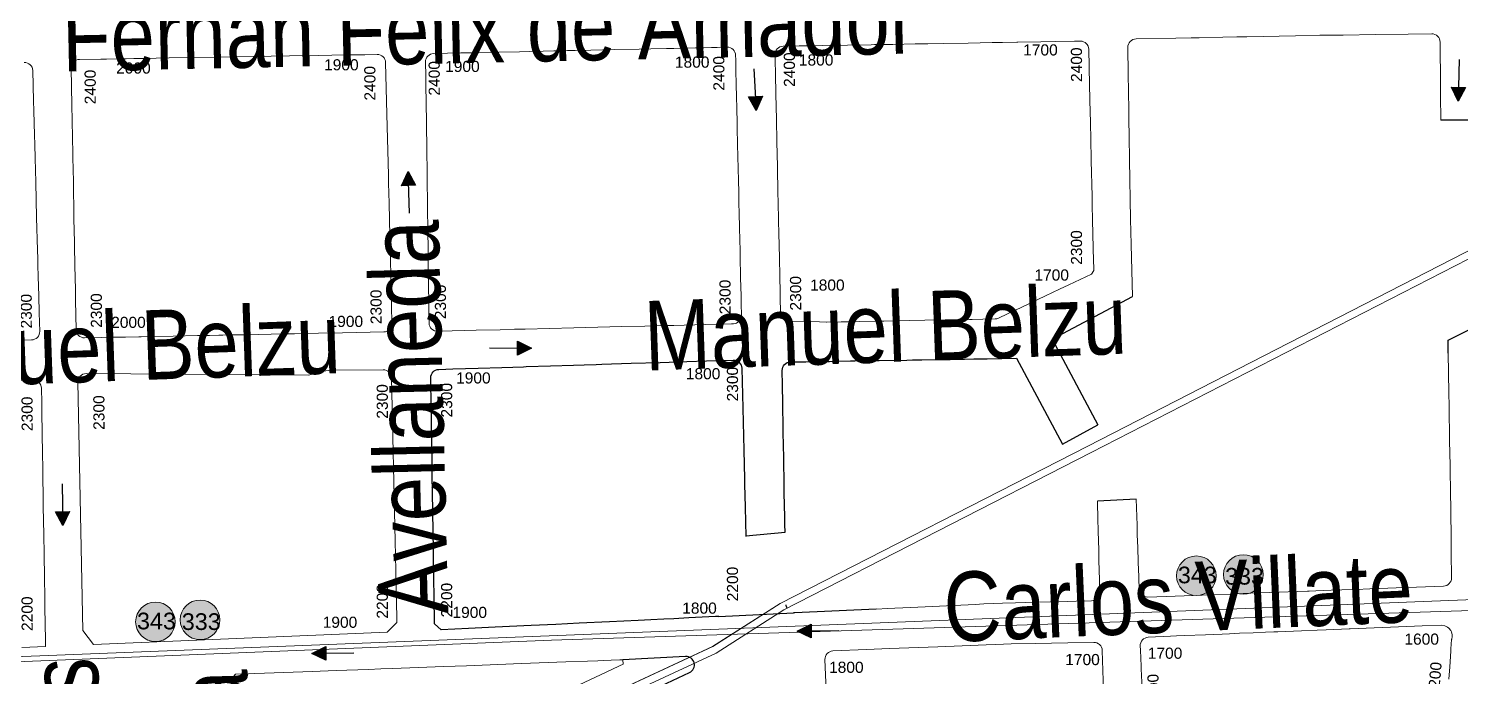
# Model space of a CAD drawing. Header units: millimetres. Extents: x 11558 to 23675, y 49449 to 61482.
# Drawn here: x 19154 to 19668, y 56063 to 56296 of the extents above; entities that cross this region are included whole.
import ezdxf

# ---------------------------------------------------------------- set-up
doc = ezdxf.new("R2010")
doc.units = ezdxf.units.MM
for name, color, linetype in [('0. plano base - nombres calles', 22, 'Continuous'), ('0. Plano Base - PLANO', 254, 'Continuous'), ('0. Plano base - sentido calles', 253, 'Continuous'), ('0. vias del tren', 252, 'VÍAS'), ('7. puesta en valor CC la lucila', 212, 'Continuous'), ('Linea 343 IDA', 55, 'Continuous'), ('numeración', 7, 'Continuous')]:
    doc.layers.add(name, color=color, linetype=linetype)
doc.layers.add('Linea 707 - ex333', color=7, linetype='Continuous', true_color=0xad002b)
doc.layers.get('7. puesta en valor CC la lucila').off()
doc.styles.get("Standard").update_dxf_attribs({"font": 'arial.ttf'})
doc.linetypes.add('VÍAS', pattern='A,0.15,[130,ltypeshp.shx,S=0.25,R=0,X=0,Y=0],0.15', length=0.3)

# ---------------------------------------------------------------- blocks, each defined once
blk = doc.blocks.new('MANZANAS')
at = {"layer": '0. Plano Base - PLANO', "color": 0}
for p, q in [((5638578.35, 6180006.91), (5638607.07, 6179987.12)), ((5638560.88, 6179989.85), (5638570.15, 6179994.96)), ((5638570.15, 6179994.96), (5638599.11, 6179975.07)), ((5638599.11, 6179975.07), (5638607.07, 6179987.12)), ((5638513.2, 6179893.32), (5638525.12, 6179901.04))]:
    blk.add_line(p, q, dxfattribs=at)
at = {"layer": '0. Plano Base - PLANO', "color": 0, "linetype": 'VÍAS', "lineweight": 5, "ltscale": 4}
for points in [[(5639106.57, 6180782.08), (5639050.37, 6180665.87), (5638995.35, 6180553.22), (5638974.03, 6180508.44), (5638934.8, 6180437.64), (5638874.29, 6180350), (5638780.83, 6180222.78), (5638607.43, 6179978.68), (5638535.41, 6179877.43), (5638521.01, 6179852.54), (5638443.65, 6179752.06)], [(5639108.92, 6180780.86), (5639052.75, 6180664.71), (5638997.73, 6180552.07), (5638976.38, 6180507.23), (5638937.05, 6180436.25), (5638876.45, 6180348.47), (5638782.97, 6180221.24), (5638609.59, 6179977.14), (5638537.64, 6179876), (5638523.21, 6179851.07), (5638445.8, 6179750.53)]]:
    blk.add_lwpolyline(points, dxfattribs=at)
at = {"layer": '0. Plano Base - PLANO', "color": 0, "linetype": 'Continuous', "lineweight": 5}
for points in [[(5638596.87, 6180033.77), (5638587.84, 6180050.16), (5638583.47, 6180058.08), (5638573.32, 6180076.86), (5638569.31, 6180084.31), (5638569.06, 6180084.77), (5638566.71, 6180089.15), (5638565.11, 6180092.12), (5638564.81, 6180092.68), (5638558.65, 6180104.13), (5638554.15, 6180112.5, -0.412679), (5638555.35, 6180116.55), (5638567.93, 6180123.4), (5638572.79, 6180126.05), (5638575.3, 6180127.42), (5638582.78, 6180131.49), (5638587.16, 6180133.88), (5638590.31, 6180135.59), (5638595.58, 6180138.46), (5638600.6, 6180141.2), (5638605.76, 6180144.01), (5638613.34, 6180148.14), (5638620.77, 6180152.13), (5638630.98, 6180157.61), (5638641.39, 6180163.2), (5638648.82, 6180167.19, -0.415751), (5638652.89, 6180165.95), (5638660.16, 6180152.22), (5638661.9, 6180148.95), (5638666.05, 6180141.12)], [(5638707.07, 6180068.03), (5638713.81, 6180055.52), (5638716.08, 6180051.31), (5638722.01, 6180040.3), (5638726.22, 6180032.5), (5638727.48, 6180030.16), (5638730.17, 6180025.16), (5638734.24, 6180017.61), (5638738.37, 6180009.96), (5638738.49, 6180009.74), (5638739.47, 6180007.91), (5638741.04, 6180004.98), (5638745.33, 6179996.98, -0.407246), (5638744.16, 6179992.96), (5638735.72, 6179988.17), (5638731.81, 6179985.95), (5638724.23, 6179981.65), (5638721.05, 6179979.85), (5638716.82, 6179977.45), (5638715.69, 6179976.8), (5638709.04, 6179973.03), (5638704.19, 6179970.28), (5638702.06, 6179969.07), (5638701.63, 6179968.82), (5638698.5, 6179967.05), (5638689.81, 6179962.12), (5638686.66, 6179960.33), (5638686.12, 6179960.03), (5638679.13, 6179956.06), (5638677.61, 6179955.2), (5638671.4, 6179951.68), (5638663.01, 6179946.92), (5638660.19, 6179945.31), (5638651.58, 6179940.43, -0.41592), (5638647.48, 6179941.57), (5638643.72, 6179948.29), (5638643.17, 6179949.27), (5638642.53, 6179950.41), (5638640.37, 6179954.27), (5638640.18, 6179954.61), (5638637.94, 6179958.61), (5638637.2, 6179959.94), (5638636.27, 6179961.6), (5638631.68, 6179969.8)], [(5638666.65, 6179907.53), (5638662.77, 6179914.2), (5638661.29, 6179916.74), (5638660.93, 6179917.36), (5638658.08, 6179922.25), (5638657.31, 6179923.59, -0.415372), (5638658.4, 6179927.69), (5638665.38, 6179931.72), (5638667.26, 6179932.81), (5638669.74, 6179934.24), (5638676.31, 6179938.02), (5638681.45, 6179940.99), (5638683.78, 6179942.33), (5638686.91, 6179944.13), (5638691.19, 6179946.57), (5638694.97, 6179948.74), (5638697.62, 6179950.25), (5638698.86, 6179950.96), (5638706.28, 6179955.2), (5638711.08, 6179957.94), (5638713.94, 6179959.58), (5638721.15, 6179963.7), (5638721.41, 6179963.85), (5638728.93, 6179968.14), (5638736.51, 6179972.48), (5638741.53, 6179975.34), (5638743.97, 6179976.74), (5638750.07, 6179980.22), (5638750.1, 6179980.23), (5638751.13, 6179980.55), (5638752.24, 6179980.56), (5638752.78, 6179980.45), (5638753.79, 6179980), (5638754.24, 6179979.67), (5638754.97, 6179978.84), (5638755.24, 6179978.36), (5638755.55, 6179977.36), (5638755.57, 6179977.3), (5638756.89, 6179974.23), (5638757.25, 6179973.42), (5638759.51, 6179968.19), (5638761.27, 6179964.13)], [(5638619.67, 6179962.73), (5638620.26, 6179961.65), (5638622.38, 6179957.79), (5638625.17, 6179952.73), (5638625.28, 6179952.53), (5638626.15, 6179950.95), (5638628.54, 6179946.62), (5638629.95, 6179944.06), (5638633.35, 6179937.88), (5638633.84, 6179937), (5638635.47, 6179934.03, -0.413056), (5638634.3, 6179929.96), (5638629.4, 6179927.23), (5638623.98, 6179924.22), (5638621.37, 6179922.77), (5638613.63, 6179918.46), (5638610.43, 6179916.68), (5638606.27, 6179914.37), (5638603.51, 6179912.84), (5638600.5, 6179911.1), (5638597.8, 6179909.53), (5638577.71, 6179897.85), (5638572.8, 6179894.99), (5638570.57, 6179893.69), (5638566.92, 6179891.57, 0)], [(5638204.59, 6179924.8, -0.412163), (5638208.65, 6179923.62), (5638213.95, 6179914.04), (5638215.67, 6179910.93), (5638219.88, 6179903.33), (5638221.53, 6179900.36), (5638223.92, 6179896.04), (5638228.11, 6179888.48), (5638234.27, 6179877.34), (5638239.93, 6179867.14), (5638241.4, 6179864.47), (5638242.58, 6179862.35), (5638244.55, 6179858.79), (5638247.87, 6179852.79), (5638250.86, 6179847.4), (5638254.08, 6179841.57, -0.419202), (5638252.87, 6179837.47), (5638242.07, 6179831.73)], [(5638569.9, 6179847.92), (5638558.98, 6179867, -0.414365), (5638560.1, 6179871.09), (5638570.59, 6179877.1), (5638577.74, 6179881.18), (5638592.83, 6179889.81), (5638600.46, 6179894.17), (5638607.99, 6179898.48), (5638611.01, 6179900.2), (5638615.84, 6179902.9), (5638623.41, 6179907.01), (5638633.73, 6179912.61), (5638641.88, 6179917.04, -0.409303), (5638645.92, 6179915.88), (5638654.76, 6179900.23)], [(5638256.24, 6179822.91), (5638260.04, 6179824.92, -0.412051), (5638264.09, 6179823.7), (5638266.58, 6179819.08), (5638266.74, 6179818.79), (5638269.26, 6179814.12), (5638270.66, 6179811.52), (5638272.21, 6179808.66), (5638274.88, 6179803.71), (5638275.12, 6179803.27), (5638275.57, 6179802.44), (5638277.39, 6179799.06), (5638278.78, 6179796.5), (5638278.9, 6179796.26), (5638282.87, 6179788.93), (5638284.14, 6179786.56), (5638286.86, 6179781.53), (5638288.94, 6179777.69), (5638292.6, 6179770.91), (5638296.28, 6179764.08), (5638299.95, 6179757.29), (5638301.56, 6179754.31), (5638307.13, 6179744), (5638307.53, 6179743.26), (5638308.19, 6179742.04), (5638300.83, 6179737.79)]]:
    blk.add_lwpolyline(points, format="xyb", dxfattribs=at)
at = {"layer": '0. Plano Base - PLANO', "color": 0}
for points in [[(5638678.28, 6180147.47), (5638666.05, 6180141.12)], [(5638704.8, 6180072.22), (5638713.98, 6180084.81)], [(5638707.07, 6180068.03), (5638704.8, 6180072.22)], [(5638578.35, 6180006.91), (5638596.87, 6180033.77)], [(5638631.68, 6179969.8), (5638619.67, 6179962.73)], [(5638517.96, 6179863.14), (5638541.2, 6179876.68)]]:
    blk.add_lwpolyline(points, dxfattribs=at)
at = {"layer": '0. Plano Base - PLANO', "color": 0, "linetype": 'Continuous', "lineweight": 5}
for points in [[(5638501.31, 6179973.81), (5638491.33, 6179968.97, -0.399632), (5638487.39, 6179970.22), (5638484.63, 6179975.24), (5638483.15, 6179977.94), (5638481.73, 6179980.54), (5638480.72, 6179982.38), (5638478.17, 6179987.02), (5638475.39, 6179992.1), (5638473.93, 6179994.75), (5638468.39, 6180004.86), (5638466.44, 6180008.43), (5638465.15, 6180010.81), (5638463.69, 6180013.46), (5638462.06, 6180016.45), (5638457.83, 6180024.19), (5638453.91, 6180031.37), (5638449.6, 6180039.24), (5638446.1, 6180045.65), (5638443.82, 6180049.82), (5638443.26, 6180050.84), (5638442.81, 6180051.67, -0.415311), (5638444.01, 6180055.74), (5638449.06, 6180058.48), (5638450.82, 6180059.43), (5638452.77, 6180060.49), (5638456.48, 6180062.5), (5638464.39, 6180066.78), (5638471.87, 6180070.83), (5638472.83, 6180071.36), (5638477.08, 6180073.66), (5638478.64, 6180074.5), (5638485.71, 6180078.33), (5638487.14, 6180079.1), (5638489.78, 6180080.54), (5638494.74, 6180083.22), (5638502.49, 6180087.42), (5638510.04, 6180091.51), (5638513.3, 6180093.27), (5638517.85, 6180095.74), (5638518.17, 6180095.91), (5638525.48, 6180099.87), (5638530.16, 6180102.41), (5638536.08, 6180105.62), (5638537.96, 6180106.63, -0.412797), (5638542.02, 6180105.44), (5638548.19, 6180094.18), (5638553.04, 6180085.33), (5638553.24, 6180084.96), (5638554.23, 6180083.17), (5638554.7, 6180082.3), (5638557.67, 6180076.89), (5638558.49, 6180075.37), (5638560.19, 6180072.29), (5638561.32, 6180070.22), (5638567.4, 6180059.13), (5638568.94, 6180056.31), (5638571.51, 6180051.62), (5638576.39, 6180042.72), (5638576.77, 6180042.03), (5638578.11, 6180039.58), (5638580.26, 6180035.66), (5638580.1, 6180034.14), (5638574.69, 6180027.01), (5638572.41, 6180024), (5638569.04, 6180019.57), (5638563.21, 6180011.88), (5638559.9, 6180007.51), (5638557.78, 6180004.72, -0.106177), (5638556.82, 6180003.9), (5638552.9, 6180001.77), (5638549.54, 6179999.93), (5638548.67, 6179999.46), (5638542.26, 6179995.97), (5638541.08, 6179995.33), (5638534.58, 6179991.79), (5638529.73, 6179989.15), (5638526.52, 6179987.4), (5638521.64, 6179984.75), (5638519.67, 6179983.67), (5638513.9, 6179980.53), (5638511.37, 6179979.16), (5638508.22, 6179977.44), (5638503.63, 6179974.94), (5638503.56, 6179974.9)], [(5638385.64, 6179910.1), (5638381.02, 6179907.55, -0.41754), (5638376.92, 6179908.76), (5638374.85, 6179912.62), (5638372.29, 6179917.39), (5638371.69, 6179918.5), (5638370.2, 6179921.27), (5638365.96, 6179929.17), (5638363.75, 6179933.29), (5638361.86, 6179936.8), (5638356.64, 6179946.53), (5638352.58, 6179954.07), (5638351.51, 6179956.07), (5638347.27, 6179963.96), (5638343.12, 6179971.69), (5638339.14, 6179979.1), (5638336.8, 6179983.45), (5638335.01, 6179986.78), (5638334.91, 6179986.97), (5638332.51, 6179991.44, -0.411935), (5638333.71, 6179995.49), (5638338.13, 6179997.9), (5638342.26, 6180000.17), (5638345.57, 6180001.98), (5638354.29, 6180006.75), (5638360.77, 6180010.29), (5638364.09, 6180012.11), (5638368.31, 6180014.42), (5638371.66, 6180016.25), (5638374.53, 6180017.82), (5638374.64, 6180017.89), (5638374.68, 6180017.91), (5638375.89, 6180018.57), (5638378.37, 6180019.93), (5638383.29, 6180022.62), (5638390.72, 6180026.68), (5638398.55, 6180030.97), (5638402.17, 6180032.95), (5638407.19, 6180035.7), (5638409.49, 6180036.96), (5638416.29, 6180040.68), (5638418.24, 6180041.75), (5638418.89, 6180042.1), (5638421.39, 6180043.47), (5638423.17, 6180044.44), (5638426.27, 6180046.14, -0.413877), (5638430.34, 6180044.95), (5638431.04, 6180043.68), (5638432.54, 6180040.93), (5638435.8, 6180035.01), (5638437.1, 6180032.63), (5638439.89, 6180027.55), (5638441.65, 6180024.34), (5638442.89, 6180022.08), (5638445.75, 6180016.86), (5638449.94, 6180009.24), (5638451.98, 6180005.51), (5638454.03, 6180001.78), (5638456.04, 6179998.13), (5638457.55, 6179995.37), (5638460.23, 6179990.49), (5638464.14, 6179983.35), (5638465.35, 6179981.14), (5638468.49, 6179975.43), (5638470.73, 6179971.34), (5638471.58, 6179969.79), (5638472.58, 6179967.97), (5638473.31, 6179966.65), (5638475.31, 6179963, -0.413517), (5638474.13, 6179958.93), (5638473.57, 6179958.62), (5638470.28, 6179956.81), (5638465.25, 6179954.03), (5638455.36, 6179948.57), (5638452.18, 6179946.82), (5638446.3, 6179943.57), (5638439.02, 6179939.56), (5638423.86, 6179931.19), (5638408.53, 6179922.73), (5638405.24, 6179920.92), (5638400.73, 6179918.43), (5638393.12, 6179914.23)], [(5638221.71, 6179934.89), (5638228.49, 6179938.56), (5638230.22, 6179939.5), (5638233.9, 6179941.49), (5638236.44, 6179942.86), (5638238.92, 6179944.2), (5638241.85, 6179945.79), (5638250.1, 6179950.26), (5638257.33, 6179954.17), (5638265.03, 6179958.34), (5638288.15, 6179970.84), (5638297.29, 6179975.79), (5638305.76, 6179980.37), (5638311.97, 6179983.73), (5638315.85, 6179985.83, -0.412094), (5638319.9, 6179984.64), (5638331.01, 6179964.45), (5638335.15, 6179956.93), (5638339.42, 6179949.19), (5638340.79, 6179946.69), (5638344.29, 6179940.33), (5638349.97, 6179930.02), (5638354.34, 6179922.08), (5638356.67, 6179917.84), (5638358.88, 6179913.84), (5638365.13, 6179902.47, -0.415513), (5638363.94, 6179898.39), (5638350.97, 6179891.32), (5638343.35, 6179887.17), (5638335.81, 6179883.07), (5638332.38, 6179881.19), (5638320.41, 6179874.68), (5638315.33, 6179871.91), (5638313.12, 6179870.71), (5638312.62, 6179870.43), (5638311.87, 6179870.02), (5638308.92, 6179868.42), (5638305.16, 6179866.37), (5638297.48, 6179862.19), (5638290.09, 6179858.16), (5638287.36, 6179856.68), (5638286.59, 6179856.26), (5638282.37, 6179853.95), (5638278.55, 6179851.88), (5638274.69, 6179849.78), (5638269.48, 6179846.93, -0.41456), (5638265.41, 6179848.14), (5638260.41, 6179857.33), (5638258.55, 6179860.77), (5638254.38, 6179868.44), (5638251.03, 6179874.6), (5638250.24, 6179876.06), (5638248.56, 6179879.15), (5638246.21, 6179883.48), (5638246.15, 6179883.59), (5638239.99, 6179894.94), (5638235.87, 6179902.52), (5638234.34, 6179905.33), (5638233.3, 6179907.25), (5638231.88, 6179909.87), (5638230.16, 6179913.02), (5638229.47, 6179914.29), (5638226.92, 6179918.99), (5638220.5, 6179930.82, -0.414675)], [(5638414.85, 6179803.18), (5638323.15, 6179750.62), (5638317.38, 6179753.28), (5638274.67, 6179831.7, -0.422023), (5638275.94, 6179835.81), (5638347.23, 6179872.21), (5638350.64, 6179875.51), (5638353.24, 6179877.35), (5638370.06, 6179886.23, -0.409852), (5638374.09, 6179885.02), (5638402.29, 6179833.52), (5638407.33, 6179824.31), (5638410.09, 6179819.27), (5638410.83, 6179817.91), (5638415.31, 6179809.74), (5638415.41, 6179809.56), (5638416.3, 6179807.93)]]:
    blk.add_lwpolyline(points, format="xyb", close=True, dxfattribs=at)
at = {"layer": '0. Plano Base - PLANO', "color": 0}
for points in [[(5638525.12, 6179901.04), (5638523.82, 6179903.43), (5638522.57, 6179905.74), (5638518.37, 6179913.51), (5638516.48, 6179917), (5638515.4, 6179918.99), (5638514.16, 6179921.27), (5638512.42, 6179924.49), (5638512.4, 6179924.52), (5638508.04, 6179932.58), (5638506.15, 6179936.07), (5638504.37, 6179939.36), (5638503.43, 6179941.1), (5638502.07, 6179943.6), (5638501, 6179945.58), (5638499.97, 6179947.48), (5638497.44, 6179952.16, -0.414483), (5638498.65, 6179956.22), (5638503.51, 6179958.85), (5638504.6, 6179959.44), (5638505.6, 6179959.98), (5638508.58, 6179961.59), (5638510.99, 6179962.89), (5638512.27, 6179963.58), (5638517.69, 6179966.51), (5638519.02, 6179967.23), (5638524.01, 6179969.93), (5638526.67, 6179971.36), (5638535.48, 6179976.13), (5638537.26, 6179977.09), (5638540.22, 6179978.69), (5638549.18, 6179983.53), (5638553.71, 6179985.98), (5638556.66, 6179987.57), (5638560.88, 6179989.85)], [(5638517.96, 6179863.14), (5638516.95, 6179862.55), (5638508.68, 6179857.74), (5638504.04, 6179855.03), (5638500.85, 6179853.17), (5638496.88, 6179850.86), (5638492.94, 6179848.57), (5638484.03, 6179843.37), (5638474.57, 6179837.87), (5638467.31, 6179833.63), (5638459.67, 6179829.19), (5638448.47, 6179822.66), (5638440.17, 6179817.83), (5638431.61, 6179812.84), (5638428.51, 6179813.71), (5638423.82, 6179822.41), (5638418.08, 6179833.05), (5638415.93, 6179837.04), (5638409.45, 6179849.06), (5638408.25, 6179851.3), (5638407.2, 6179853.25), (5638405.56, 6179856.29), (5638403.76, 6179859.61), (5638401.43, 6179863.93), (5638397.41, 6179871.39), (5638394.41, 6179876.96), (5638393.05, 6179879.49), (5638391.54, 6179882.28), (5638386.54, 6179891.56, -0.409572), (5638387.71, 6179895.6), (5638392.12, 6179898.07), (5638400.03, 6179902.5), (5638407.53, 6179906.69), (5638410.9, 6179908.58), (5638414.25, 6179910.46), (5638415.1, 6179910.93), (5638422.71, 6179915.19), (5638429.99, 6179919.27), (5638433.34, 6179921.14), (5638437.09, 6179923.25), (5638438.91, 6179924.26), (5638448.04, 6179929.38), (5638457.15, 6179934.48), (5638465.53, 6179939.17), (5638471.74, 6179942.64), (5638480.08, 6179947.31, -0.416573), (5638484.18, 6179946.14), (5638491.07, 6179933.6), (5638498.37, 6179920.31), (5638500.85, 6179915.8), (5638503.34, 6179911.26), (5638504.01, 6179910.05), (5638504.3, 6179909.52), (5638506.19, 6179906.07), (5638508.24, 6179902.34), (5638513.29, 6179893.15)], [(5638566.92, 6179891.57), (5638541.7, 6179876.91, -0.046147), (5638541.2, 6179876.68, -0.046147)], [(5638538.41, 6179877.09, -0.110404), (5638537.55, 6179878.07)], [(5638258.35, 6179362.6), (5638281.02, 6179375.17, 0.218857), (5638282.5, 6179377.19), (5638287.86, 6179403.22), (5638311.07, 6179495.16), (5638345.81, 6179581.35), (5638375.64, 6179633.1), (5638418.77, 6179704.16), (5638448.18, 6179749.19), (5638500.12, 6179817.15), (5638517.95, 6179840.46, 0.823097), (5638514.05, 6179844.87), (5638494.51, 6179833.39)]]:
    blk.add_lwpolyline(points, format="xyb", dxfattribs=at)
at = {"layer": '0. Plano Base - PLANO', "color": 0, "linetype": 'Continuous', "lineweight": 5}
blk.add_lwpolyline([(5638372.49, 6179761), (5638373.42, 6179764.62), (5638377.42, 6179766.89), (5638379.48, 6179768.06), (5638394.48, 6179776.57), (5638397.38, 6179778.22), (5638404.88, 6179782.49), (5638415.04, 6179788.25), (5638418.88, 6179790.43), (5638422.61, 6179792.56), (5638430.58, 6179797.08), (5638438.6, 6179801.64), (5638445.69, 6179805.67), (5638462.9, 6179815.44), (5638476.76, 6179823.31), (5638483.49, 6179827.13), (5638486.77, 6179829), (5638488.65, 6179830.06), (5638490.94, 6179831.37), (5638493.58, 6179832.86), (5638494.51, 6179833.39), (5638495.4, 6179832.13), (5638494.46, 6179830.91), (5638492.64, 6179828.52), (5638482.08, 6179814.66)], dxfattribs=at)
blk = doc.blocks.new('343 ida')
at = {"layer": 'Linea 343 IDA', "lineweight": 211, "true_color": 0xededed}
h = blk.add_hatch(color=7, dxfattribs=at)
h.dxf.hatch_style = 1
edge = h.paths.add_edge_path()
edge.add_arc((0, 0), 7.11, 0, 360)
at = {"layer": 'Linea 343 IDA', "lineweight": 15}
blk.add_circle((0, 0), 7.11, dxfattribs=at)
at = {"layer": 'Linea 343 IDA', "lineweight": 211, "insert": (-6.63, 3.28), "char_height": 6, "attachment_point": 1}
blk.add_mtext_dynamic_manual_height_columns('343', width=12.2859, gutter_width=12.5, heights=[0], dxfattribs=at)
blk = doc.blocks.new('707 ida')
at = {"layer": 'Linea 707 - ex333', "lineweight": 211, "true_color": 0xededed}
h = blk.add_hatch(color=7, dxfattribs=at)
h.dxf.hatch_style = 1
edge = h.paths.add_edge_path()
edge.add_arc((-10.26, 6.45), 7.11, 0, 360)
at = {"layer": 'Linea 707 - ex333', "lineweight": 9}
blk.add_circle((-10.26, 6.45), 7.11, dxfattribs=at)
at = {"layer": 'Linea 707 - ex333', "lineweight": 211, "insert": (-16.82, 8.81), "char_height": 6, "attachment_point": 1}
blk.add_mtext_dynamic_manual_height_columns('333', width=27.2677, gutter_width=12.5, heights=[0], dxfattribs=at)

msp = doc.modelspace()

# ---------------------------------------------------------------- hatches: boundary and pattern name
at = {"layer": '0. Plano base - sentido calles', "linetype": 'Continuous', "lineweight": 25, "ltscale": 2, "true_color": 0x1a1a1a}
h = msp.add_hatch(color=250, dxfattribs=at)
h.dxf.hatch_style = 1
h.paths.add_polyline_path([(19415.12, 56266.59), (19417.33, 56271.73), (19414.83, 56271.58)])
h.paths.add_polyline_path([(19415.12, 56266.59), (19414.83, 56271.58), (19412.34, 56271.44)])
h = msp.add_hatch(color=250, dxfattribs=at)
h.dxf.hatch_style = 1
h.paths.add_polyline_path([(19667.48, 56269.96), (19670.08, 56274.91), (19667.58, 56274.96)])
h.paths.add_polyline_path([(19667.48, 56269.96), (19667.58, 56274.96), (19665.08, 56275.01)])
h = msp.add_hatch(color=250, dxfattribs=at)
h.dxf.hatch_style = 1
h.paths.add_polyline_path([(19289.93, 56244.64), (19287.6, 56239.55), (19290.1, 56239.64)])
h.paths.add_polyline_path([(19289.93, 56244.64), (19290.1, 56239.64), (19292.6, 56239.73)])
h = msp.add_hatch(color=250, dxfattribs=at)
h.dxf.hatch_style = 1
h.paths.add_polyline_path([(19334.25, 56181.1), (19329.28, 56183.66), (19329.25, 56181.16)])
h.paths.add_polyline_path([(19334.25, 56181.1), (19329.25, 56181.16), (19329.22, 56178.66)])
h = msp.add_hatch(color=250, dxfattribs=at)
h.dxf.hatch_style = 1
h.paths.add_polyline_path([(19165.8, 56117.39), (19168.24, 56122.42), (19165.74, 56122.39)])
h.paths.add_polyline_path([(19165.8, 56117.39), (19165.74, 56122.39), (19163.24, 56122.36)])
h = msp.add_hatch(color=250, dxfattribs=at)
h.dxf.hatch_style = 1
h.paths.add_polyline_path([(19429.85, 56079.4), (19434.87, 56076.96), (19434.85, 56079.46)])
h.paths.add_polyline_path([(19429.85, 56079.4), (19434.85, 56079.46), (19434.82, 56081.96)])
h = msp.add_hatch(color=250, dxfattribs=at)
h.dxf.hatch_style = 1
h.paths.add_polyline_path([(19255.38, 56071.37), (19260.41, 56068.93), (19260.38, 56071.43)])
h.paths.add_polyline_path([(19255.38, 56071.37), (19260.38, 56071.43), (19260.35, 56073.93)])

# ---------------------------------------------------------------- linework, layer by layer
at = {"layer": '0. Plano base - sentido calles', "color": 250, "linetype": 'Continuous', "lineweight": 25, "ltscale": 2, "true_color": 0x1a1a1a}
for points in [[(19414.26, 56281.57), (19415.12, 56266.59), (19412.34, 56271.44), (19417.33, 56271.73), (19415.12, 56266.59)], [(19667.77, 56284.96), (19667.48, 56269.96), (19665.08, 56275.01), (19670.08, 56274.91), (19667.48, 56269.96)], [(19290.45, 56229.65), (19289.93, 56244.64), (19292.6, 56239.73), (19287.6, 56239.55), (19289.93, 56244.64)], [(19319.25, 56181.29), (19334.25, 56181.1), (19329.22, 56178.66), (19329.28, 56183.66), (19334.25, 56181.1)], [(19165.61, 56132.39), (19165.8, 56117.39), (19163.24, 56122.36), (19168.24, 56122.42), (19165.8, 56117.39)], [(19444.84, 56079.57), (19429.85, 56079.4), (19434.82, 56081.96), (19434.87, 56076.96), (19429.85, 56079.4)], [(19270.38, 56071.54), (19255.38, 56071.37), (19260.35, 56073.93), (19260.41, 56068.93), (19255.38, 56071.37)]]:
    msp.add_lwpolyline(points, dxfattribs=at)
at = {"layer": '0. vias del tren', "color": 252, "lineweight": 13, "ltscale": 5}
for points in [[(20347.59, 56628.76), (20244.14, 56551.55), (20143.38, 56476.95), (20103.82, 56447.05), (20036.36, 56402.31), (19942.26, 56352.43), (19800.67, 56282.63), (19534.27, 56145.95), (19423.68, 56089.31), (19399.43, 56073.87), (19284.45, 56020.37)], [(20349.11, 56626.59), (20245.71, 56549.43), (20144.96, 56474.83), (20105.34, 56444.89), (20037.71, 56400.03), (19943.47, 56350.08), (19801.86, 56280.27), (19535.47, 56143.6), (19425, 56087.02), (19400.7, 56071.54), (19285.66, 56018.01)]]:
    msp.add_lwpolyline(points, dxfattribs=at)
at = {"layer": 'Linea 343 IDA', "lineweight": 15}
msp.add_lwpolyline([(19936.94, 58299.15), (19910.27, 57991.71), (19885.56, 57700.23), (19876.15, 57585.4), (19865.49, 57470.58), (19858.14, 57391.41), (19855.07, 57356.53), (19848.4, 57278.34), (19837.11, 57147.62), (19825.07, 57017.31), (19820.87, 56917.34), (19817.58, 56826.7), (19814.79, 56730.1), (19813.13, 56673.04), (19806.91, 56519.73), (19798.3, 56420.08), (19754.04, 56089.45), (19754.04, 56089.45), (19341.47, 56076.12), (18627.75, 56047.28)], dxfattribs=at)
at = {"layer": 'Linea 707 - ex333', "lineweight": 15}
msp.add_lwpolyline([(20768.2, 56458.06), (20544.4, 56451.06), (20537.99, 56656.66), (20335.37, 56650.07), (20336.38, 56746.84), (19806.95, 56735.94), (19806.79, 56730.33), (19805.14, 56673.31), (19798.92, 56520.24), (19790.34, 56420.96), (19746.53, 56093.63), (19023.06, 56065.25), (17603.5, 56004.23), (17584.54, 56331.61), (17574.29, 56500.95), (17549.93, 56664.61), (17480.73, 56999.38), (17364.89, 56998.04), (17439.93, 56623.18), (16698.16, 56586.31), (16737.02, 56278.82), (15906.22, 56238.18)], dxfattribs=at)

# ---------------------------------------------------------------- block references
at = {"layer": '0. Plano Base - PLANO', "color": 28, "lineweight": 5, "true_color": 0x0d0d0d, "rotation": 332.5463477508169}
msp.add_blockref('MANZANAS', (-7833237.48, -2828296.13), dxfattribs=at)
at = {"layer": '7. puesta en valor CC la lucila', "color": 250, "lineweight": 30, "rotation": 332.5463477508169}
msp.add_blockref('MANZANAS', (-7833237.48, -2828296.13), dxfattribs=at)
at = {"layer": 'Linea 343 IDA', "lineweight": 15}
for p in [(19573.3, 56099.34), (19199.11, 56082.78)]:
    msp.add_blockref('343 ida', p, dxfattribs=at)
at = {"layer": 'Linea 707 - ex333', "lineweight": 15}
for p in [(19600.45, 56093.33), (19225.4, 56077.03)]:
    msp.add_blockref('707 ida', p, dxfattribs=at)

# ---------------------------------------------------------------- texts
at = {"layer": '0. plano base - nombres calles', "color": 250, "lineweight": 15, "true_color": 0x1a1a1a, "char_height": 25, "attachment_point": 1}
for s, insert, rotation in [('{\\fArial Narrow|b0|i0|c0|p34;Fernán Félix de Amador}', (19165.19, 56305.56), 1.2206), ('{\\fArial Narrow|b0|i0|c0|p34;Avellaneda}', (19279.41, 56085.14), 91.4248), ('{\\fArial Narrow|b0|i0|c0|p34;Manuel Belzu}', (19374.34, 56198.04), 2.0327), ('{\\fArial Narrow|b0|i0|c0|p34;Manuel Belzu}', (19091.7, 56191.06), 2.0327), ('{\\fArial Narrow|b0|i0|c0|p34;Carlos Villate}', (19481.93, 56100.41), 2.4921), ('{\\fArial Narrow|b0|i0|c0|p34;Caseros}', (19156.04, 55962.97), 91.4248), ('{\\fArial Narrow|b0|i0|c0|p34;Cuba}', (19208.83, 55996.65), 91.4248)]:
    msp.add_mtext_dynamic_manual_height_columns(s, width=329.255, gutter_width=12.5, heights=[0], dxfattribs=dict(at, insert=insert, rotation=rotation))
at = {"layer": 'numeración', "color": 251, "true_color": 0x606162, "char_height": 4, "attachment_point": 1}
for s, insert, rotation in [('2400', (19425.03, 56275.04), 90.2497), ('2400', (19528.24, 56276.82), 90.2497), ('2400', (19274.22, 56270.15), 90.2497), ('2400', (19297.35, 56271.93), 90.2497), ('2400', (19399.67, 56273.71), 90.2497), ('2400', (19173.68, 56268.81), 90.2497), ('2300', (19528.24, 56211.11), 90.2497), ('2300', (19401.9, 56193.33), 90.2497), ('2300', (19427.26, 56194.66), 90.2497), ('2300', (19150.68, 56188.22), 90.2497), ('2300', (19175.9, 56188.44), 90.2497), ('2300', (19276.44, 56189.77), 90.2497), ('2300', (19299.58, 56191.55), 90.2497), ('2300', (19404.58, 56161.99), 90.2497), ('2300', (19278.68, 56155.77), 90.2497), ('2300', (19301.82, 56156.21), 90.2497), ('2300', (19151, 56151.32), 90.2497), ('2300', (19176.81, 56151.77), 90.2497), ('2200', (19404.58, 56090.13), 90.2497), ('2200', (19278.68, 56083.9), 90.2497), ('2200', (19301.82, 56084.35), 90.2497), ('2200', (19151, 56079.46), 90.2497), ('2200', (19656.54, 56056.12), 85.4178), ('2200', (19556.31, 56051.52), 93.1628)]:
    msp.add_mtext_dynamic_manual_height_columns(s, width=16.0314, gutter_width=12.5, heights=[0], dxfattribs=dict(at, insert=insert, rotation=rotation))
for s, insert in [('1800', (19430.41, 56286.75)), ('1700', (19511.05, 56290.37)), ('2000', (19184.98, 56283.86)), ('1900', (19259.73, 56285.02)), ('1900', (19303.25, 56284.44)), ('1800', (19385.85, 56285.97)), ('1700', (19515.08, 56209.45)), ('1800', (19434.44, 56205.83)), ('2000', (19183.2, 56192.43)), ('1900', (19261.34, 56192.77)), ('1800', (19389.77, 56173.97)), ('1900', (19307.18, 56172.44)), ('1900', (19305.88, 56088.16)), ('1800', (19388.48, 56089.69)), ('1900', (19259.23, 56084.62)), ('1600', (19648.09, 56078.55)), ('1700', (19526.17, 56071.21)), ('1700', (19555.83, 56073.49)), ('1800', (19441.26, 56068.42))]:
    msp.add_mtext_dynamic_manual_height_columns(s, width=16.0314, gutter_width=12.5, heights=[0], dxfattribs=dict(at, insert=insert))

doc.saveas('drawing.dxf')
